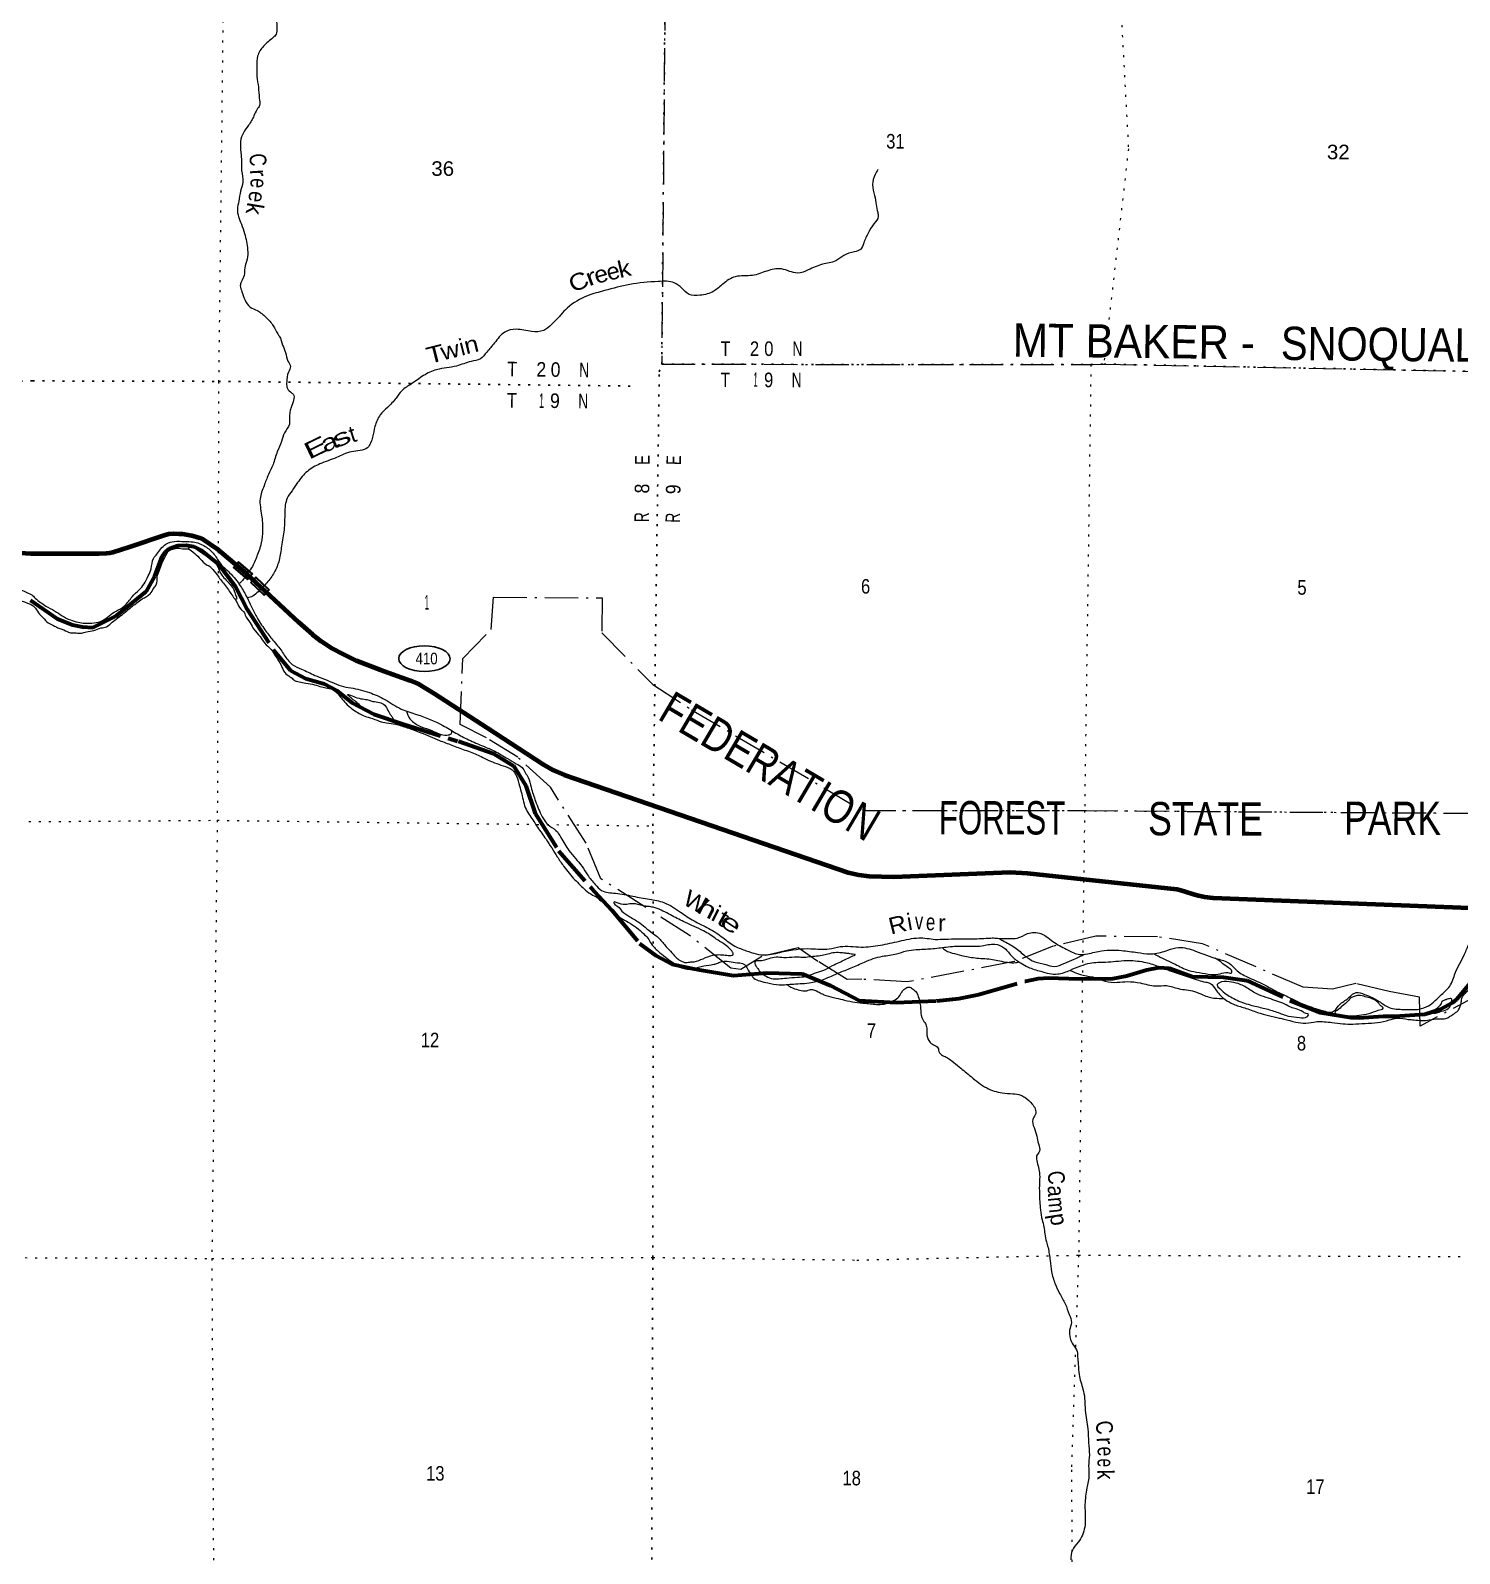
# Model space of a CAD drawing. Header units: feet. Extents: x -252966 to 4, y -183309 to 1368.
# Drawn here: x -187493 to -170322, y -134217 to -115917 of the extents above; entities that cross this region are included whole.
import ezdxf
from ezdxf.enums import TextEntityAlignment as Align

# ---------------------------------------------------------------- set-up
doc = ezdxf.new("R2010")
doc.units = ezdxf.units.FT
doc.header["$LTSCALE"] = 80
for name, pattern in [('DOT_DASHED', [7.7, 5, -1.2, 0.3, -1.2]), ('DOTTED', [1.5, 0.3, -1.2]), ('LONG_DASH_SHORT_DASH', [9.9, 6, -1.2, 1.5, -1.2])]:
    doc.linetypes.add(name, pattern=pattern)
for name, color, linetype, lineweight in [('11', 7, 'LONG_DASH_SHORT_DASH', 60), ('17', 7, 'Continuous', 25), ('23', 7, 'Continuous', 70), ('39', 7, 'Continuous', 13), ('41', 7, 'Continuous', 13), ('44', 7, 'DOT_DASHED', 13), ('59', 7, 'Continuous', 13), ('6', 7, 'DOTTED', 25), ('7', 7, 'DOTTED', 13)]:
    doc.layers.add(name, color=color, linetype=linetype, lineweight=lineweight)

msp = doc.modelspace()

# ---------------------------------------------------------------- linework, layer by layer
at = {"layer": '11'}
for points in [[(-187491.12, -122763.46), (-187166.45, -122984.83), (-186987.4, -123057.36), (-186866.77, -123084.18), (-186744.01, -123089.63), (-186462.48, -122950.75), (-186098.57, -122654.83), (-185998.09, -122473.63), (-185909.71, -122238.05), (-185869.01, -122183.21), (-185821.25, -122139.41), (-185722.99, -122107.11), (-185622.15, -122099.18), (-185528.31, -122116.24), (-185441.1, -122159.63), (-185233.84, -122328.81), (-185032.57, -122594.65), (-184889.63, -122872.56), (-184563.54, -123372.01), (-184368.33, -123605.63), (-184189.27, -123704.33), (-183961.95, -123768.82), (-183811.06, -123847.38), (-183625.94, -123994.41), (-183366.41, -124133.41), (-183024.42, -124248.26), (-182348.49, -124457.82), (-181930.06, -124604.9), (-181688.62, -124753.96), (-181541.67, -124993.61), (-181426.86, -125325.88), (-181149.07, -125772.97), (-180749.57, -126225.79), (-180716.39, -126260.35)], [(-180716.39, -126260.35), (-180507.1, -126485.92), (-180173.01, -126886.7), (-179980.51, -127031.25), (-179780.67, -127136.47), (-179539.28, -127186.87), (-179452.79, -127205.01)], [(-179452.79, -127205.01), (-179044.44, -127273.56), (-178646.21, -127239.41), (-178215.77, -127249.58), (-177879.8, -127390.6), (-177535.77, -127571.9), (-177089.23, -127596.16), (-176600.48, -127576.13), (-176336.66, -127549.59), (-176097.67, -127501.73), (-175538.33, -127338.64), (-175386.27, -127307.52), (-175261.85, -127300.6), (-174894.97, -127312.72), (-174486.66, -127308.78), (-174318.37, -127276.4), (-174080.42, -127204.16), (-173933.07, -127177.36), (-173804.87, -127184.08), (-173535.3, -127282.81), (-173157.15, -127292.96), (-172879.57, -127333.29), (-172362.53, -127571.01), (-171996.39, -127716.06), (-171624.25, -127776.55), (-171527.18, -127779), (-171238.08, -127758.51), (-171099.29, -127758.54), (-170737.26, -127734.46), (-170551.92, -127678.07), (-170403.44, -127597.61), (-170352.82, -127556.08), (-170069.74, -127217.11)]]:
    msp.add_lwpolyline(points, dxfattribs=at)
at = {"layer": '17'}
msp.add_ellipse((-182759.04, -123464.79), major_axis=(309.24, -1), ratio=0.500121, dxfattribs=at)
at = {"layer": '23'}
for points in [[(-187486.48, -122201.72), (-186666, -122201.65), (-186578.54, -122199.19), (-186537.48, -122193.1), (-186501.07, -122185.57), (-186301.98, -122121.18), (-185875.64, -121976.29), (-185829.47, -121965.58), (-185775.47, -121961.77), (-185710.06, -121963.29), (-185666.46, -121966.27), (-185551.88, -121984.6), (-185495.61, -121999.82), (-185459.87, -122011.24), (-185423.36, -122031.02), (-185256.06, -122141.54), (-184899.9, -122441.65), (-184272.06, -123027.74), (-184105.05, -123174.77), (-183998.2, -123254.64), (-183879.56, -123333.78), (-183724.42, -123415.96), (-183577.92, -123484.98), (-183288.22, -123599.82), (-182930.14, -123728.77), (-182827.04, -123772.09), (-182640.42, -123883.88), (-182004.63, -124296.81), (-181336.64, -124731.89), (-181210.23, -124805.47), (-181081.13, -124858.8), (-177667.26, -126033.47), (-177540.08, -126061.05), (-177415.82, -126077.83), (-177120.14, -126087.96), (-175719.46, -126029.09), (-175513.08, -126044.01), (-173718.84, -126235.69), (-173671.46, -126244.44), (-173618.98, -126261.95), (-173517.68, -126294.13), (-173457.76, -126310.65), (-173387.79, -126325.87), (-173282.33, -126336.46), (-170202.86, -126459.96)], [(-187884.22, -122178.04), (-187486.48, -122201.72)]]:
    msp.add_lwpolyline(points, dxfattribs=at)
at = {"layer": '39'}
for points in [[(-185954.54, -111801.62), (-185985.53, -111941.93), (-186016.12, -112062.11), (-186030.17, -112160.48), (-186023.92, -112249.21), (-186024.3, -112368.01), (-186032, -112450.41), (-186023.04, -112504.97), (-185981.82, -112654.84), (-185956.07, -112774.19), (-185921.96, -112877.6), (-185899.78, -112974.72), (-185893.45, -113059.43), (-185904.13, -113190.09), (-185927.28, -113340.63), (-185946.49, -113495.28), (-185959.19, -113625.9), (-185959.82, -113756.78), (-185946.17, -113877.88), (-185925.52, -113950.81), (-185897.52, -114058.12), (-185841.37, -114166.02), (-185820.47, -114226.87), (-185786.86, -114255.76), (-185721.13, -114287.35), (-185621.01, -114309.58), (-185572.72, -114308.58), (-185530.13, -114291.35), (-185483.81, -114288.3), (-185443.93, -114305.24), (-185425.08, -114368.06), (-185406.32, -114434.91), (-185399.78, -114509.55), (-185358.86, -114574.84), (-185242.32, -114679.98), (-185160.7, -114721.97), (-185022.41, -114845.69), (-184933.48, -114924.07), (-184864.62, -115000.02), (-184849.33, -115139.29), (-184784.9, -115235.28), (-184730.55, -115333.08), (-184667.17, -115481.4), (-184631.54, -115609.01), (-184584.99, -115694.56), (-184540.7, -115792.14), (-184530.55, -115887), (-184542.1, -115961.26), (-184579.19, -116004.79), (-184693.88, -116107.09), (-184762.63, -116224.45), (-184773.15, -116347.07), (-184771.56, -116467.92), (-184754.06, -116597.16), (-184742.67, -116730.3), (-184740.39, -116816.94), (-184771.61, -116868.64), (-184807.29, -116942.39), (-184871.93, -117055.82), (-184934.07, -117145.13), (-184968.35, -117249.12), (-184965, -117382.09), (-184957.14, -117490.99), (-184955.27, -117597.76), (-184942.08, -117741), (-184968.35, -117847.17), (-184988.93, -117969.58), (-185006.92, -118063.84), (-184958.26, -118244.08), (-184920.33, -118357.64), (-184896.11, -118452.79), (-184884.02, -118551.71), (-184888.35, -118666.4), (-184916.6, -118770.52), (-184926.47, -118860.92), (-184958.13, -118934.76), (-184971.25, -118986.84), (-184952.44, -119051.68), (-184918.25, -119151.06), (-184851.68, -119241.06), (-184768.05, -119283.09), (-184665.05, -119361.77), (-184574.64, -119466.36), (-184522.27, -119562.1), (-184502.74, -119590.7), (-184462.63, -119696.25), (-184428.27, -119787.59), (-184398.18, -119890.92), (-184369.28, -119953.94), (-184392.82, -120023.93), (-184413.23, -120138.28)], [(-177310.16, -117588.96), (-177343.51, -117646.66), (-177374.13, -117768.85), (-177350.64, -117900.23), (-177330.71, -118009.38), (-177312.52, -118104.41), (-177305.45, -118152.88), (-177357.46, -118238.38), (-177423.99, -118345.72), (-177480.79, -118469.38), (-177520.57, -118547.08), (-177591.55, -118575.79), (-177719.14, -118619.43), (-177817.02, -118685.84), (-177976.74, -118726.79), (-178147.04, -118793.7), (-178274.51, -118831.3), (-178470.64, -118782.88), (-178644.11, -118807.44), (-178818.15, -118860.17), (-179023.62, -118876), (-179172.21, -118963.49), (-179282.56, -119049.78), (-179448.47, -119098.66), (-179578.99, -119087.86), (-179665.99, -119013.55), (-179757.21, -118949.21), (-179951.98, -118933.04), (-180292.6, -118968.19), (-180593.78, -119042.41), (-180798.17, -119104.58), (-181042.51, -119252.49), (-181120.58, -119333.41), (-181137.07, -119353.2), (-181231.54, -119449.89), (-181325.48, -119520.41), (-181470.56, -119533.48), (-181657.08, -119507.42), (-181792.51, -119540.82), (-181915.82, -119671.14), (-182010.58, -119781.92), (-182086.59, -119860.87), (-182197.86, -119892.77), (-182373.98, -119949.48), (-182612.19, -119992.81), (-182770.51, -120064), (-182915.32, -120163.66), (-183031.62, -120245.79), (-183097.75, -120333.01), (-183204.65, -120447.56), (-183288.9, -120536.4), (-183354.03, -120673.98), (-183382.81, -120804.26), (-183443.67, -120929.85), (-183635.72, -120978.17), (-183816.15, -121048.89), (-184016.81, -121125.23), (-184165.44, -121214.74), (-184282.8, -121349.21), (-184349.13, -121446.49), (-184407.25, -121535.88), (-184436.96, -121712.46), (-184445.08, -121915.67), (-184475.2, -122112.38), (-184504.75, -122280.91), (-184564.09, -122430.69), (-184653.06, -122553.67), (-184757.78, -122660.21), (-184821.2, -122713.25), (-184887.98, -122733.99)], [(-206806.8, -126650.68), (-206466.21, -126528.04), (-206237.41, -126283.84), (-206081.5, -126115.7), (-205825.53, -126020.7), (-205612.93, -125792.51), (-205482.78, -125567.81), (-205431.52, -125415.09), (-205265.41, -125224.86), (-205026.31, -124942.47), (-204847.49, -124653.64), (-204704.67, -124336.39), (-204548.91, -124192.41), (-204228.61, -124097.83), (-203917.21, -124134.08), (-203579.98, -124216.82), (-203286.06, -124158.32), (-203096.29, -124040.74), (-202985.08, -123944.8), (-202819.58, -123847.19), (-202752.18, -123686.53), (-202645.88, -123419.38), (-202547.69, -123162.26), (-202445.47, -122905.16), (-202422.05, -122705.94), (-202328.24, -122503.16), (-202068.59, -122152.43), (-201791.7, -121932.71), (-201481.63, -121864.24), (-201179.62, -121799.75), (-200935.45, -121664.4), (-200799.72, -121508.2), (-200869.23, -121376.85), (-200893.97, -121163.23), (-200769.35, -120861.97), (-200629.33, -120663.52), (-200451.24, -120487.46), (-200001.98, -120349.41), (-199719.83, -120246.52), (-199374.8, -120059.47), (-199028.93, -119745.55), (-198906.85, -119524.82), (-198889.19, -119283.28), (-198807.17, -119040.15), (-198615.54, -118944.73), (-198412.71, -118980.28), (-198194.46, -119118.64), (-197786.76, -119185.72), (-197388.46, -119154.07), (-196985.93, -119090.23), (-196829.19, -119103.33), (-196735.17, -119176.44), (-196786.27, -119302.97), (-196825.28, -119427.58), (-196751.63, -119540.83), (-196494.87, -119631.1), (-196006.29, -119628.23), (-195661.97, -119549.91), (-195226.38, -119351.36), (-194911.59, -119176.19), (-194539.06, -119087.99), (-194206.46, -118957.24), (-193983.08, -118926.47), (-193876.8, -118969.45), (-193962.39, -119144.09), (-194166.66, -119328.03), (-194286.9, -119574.95), (-194256.7, -119875.2), (-194060.16, -120257.08), (-193731.73, -120762.66), (-193462.86, -121153.06), (-193074.55, -121419.39), (-192587.72, -121684.34), (-192070.25, -121877), (-191872.79, -121811.82), (-191597.38, -121509.53), (-191455.8, -121381.57), (-191125.37, -121274.97), (-190853.29, -121176.04), (-190587.42, -121103.26), (-190149.7, -121192.69), (-189773.09, -121402.56), (-189457.48, -121716.74), (-189185.37, -121919.89), (-188676.62, -122215.19), (-188235.88, -122455.68), (-187785.05, -122692.2), (-187491.43, -122811.68)], [(-202851.73, -123230.77), (-203011.67, -123398.89), (-203255.66, -123508.06), (-203434.54, -123498.84), (-203643.56, -123487.42), (-203817.31, -123615.17), (-203948.41, -123678.76), (-204107.71, -123750.23), (-204287.52, -123881.97), (-204428.98, -123991.81), (-204421.08, -124014.01), (-204249.93, -123974.85), (-203998.48, -123956.34), (-203695.38, -124030.81), (-203367.73, -124043), (-203099.55, -123923.91), (-202860.44, -123639.51), (-202750.15, -123376.42), (-202745.37, -123261.66), (-202677.44, -123020.45), (-202596.79, -122678.63), (-202515.05, -122477.78), (-202281.83, -122171.19), (-201950.07, -121861.2), (-201607.59, -121756.69), (-201400.4, -121741.93), (-201132.34, -121640.97), (-201018.96, -121520.87), (-201003.72, -121343.76), (-201014.38, -121128.22), (-200958.88, -120943.31), (-200818.8, -120736.8), (-200666.57, -120518.28), (-200514.23, -120281.64), (-200265.91, -120126.18), (-200050.37, -120063.14), (-199726.74, -120073.29), (-199432.31, -119938.27), (-199136.96, -119662.28), (-199000, -119318.81), (-198895.58, -119031.52), (-198713.73, -118893.75), (-198452.25, -118877.32), (-198107.2, -118994.35), (-197804.06, -119064.78), (-197427.8, -119020.91), (-197301.21, -119031.8), (-197264.88, -119011.9), (-197023.24, -118955.07), (-196766.06, -118980.9), (-196615.22, -118973.82), (-196371.78, -118949.22), (-196023.63, -118899.13), (-195728.76, -119003.74), (-195252.62, -119059.19), (-195075.42, -119018.05), (-194918.07, -118938.52), (-194491.22, -118844.63), (-194207.61, -118826.33), (-193889.89, -118818.33), (-193762.29, -118982.27), (-193769.29, -119131.25), (-193926.98, -119263.13), (-194084.79, -119413.14), (-194152.11, -119561.73), (-194151.89, -119835.6), (-194048.84, -120063.83), (-193750.12, -120500.75), (-193533.48, -120884.77), (-193445.39, -120941.73), (-193339.92, -121007.58), (-193151.39, -121179.25), (-192788.97, -121407.15), (-192428.44, -121616.91), (-192271.78, -121642.09), (-192037.07, -121722.15), (-191895.76, -121634.46), (-191679.17, -121412.34), (-191434.56, -121208.52), (-191279.2, -121124.95), (-191067.99, -121110.21), (-190797.89, -121005.23), (-190646.32, -120887.4), (-190477.67, -120922.73), (-190006.38, -121105.02), (-189643.97, -121334.93), (-189316.35, -121657.25), (-189028.25, -121874.59), (-188605.7, -122131.07), (-188207.04, -122351.15), (-187800.18, -122547.11), (-187490.56, -122689.89)], [(-184413.23, -120138.28), (-184410.51, -120202.77), (-184369.42, -120260.02), (-184337.78, -120286.86), (-184361.1, -120445.45), (-184379.86, -120577.96), (-184381.29, -120648.41), (-184441.7, -120751.85), (-184475.98, -120855.84), (-184526.71, -120977.61), (-184578.13, -121133.6), (-184632.84, -121253.27), (-184685.82, -121387.07), (-184733.22, -121543.14), (-184715.09, -121740.86), (-184704.67, -121922.31), (-184719.82, -122075.03), (-184771.24, -122231.02), (-184836.45, -122372.62), (-184906.72, -122465.79), (-184946.18, -122527.38), (-184989.8, -122564.25)], [(-187491.48, -122689.47), (-187477.49, -122697), (-187436.37, -122736.93), (-187373.05, -122788.6), (-187309.57, -122832.22), (-187202.14, -122890.85), (-187112.81, -122949.11), (-187013.26, -122999.52), (-186919.3, -123027.67), (-186837.07, -123039.46), (-186728.35, -123033.69), (-186627.26, -123007.62), (-186547.63, -122948.88), (-186464.06, -122894.25), (-186362.2, -122829.94), (-186269.5, -122721.13), (-186187.37, -122638.28), (-186127.61, -122567.04), (-186077.41, -122471.44), (-186043.49, -122385.56), (-186012.79, -122259.34), (-185973.53, -122207.81), (-185928.04, -122146.34), (-185864.54, -122089.28), (-185763.29, -122055.16), (-185642.66, -122057.69), (-185538.16, -122061.89), (-185394.42, -122115.25), (-185285.76, -122212.17), (-185203.67, -122330.68), (-185099.11, -122431.55), (-184969.63, -122593.34), (-184889.93, -122729.93), (-184839.77, -122835.69), (-184777.91, -122959.82), (-184674.53, -123119.05), (-184592.24, -123227.5), (-184484.31, -123360.66), (-184443.35, -123423.94), (-184400.21, -123479.21), (-184347.03, -123534.7), (-184235.5, -123589.39), (-184074.12, -123665.27), (-183870.64, -123748.07), (-183760.92, -123792.66), (-183644.72, -123815.23), (-183420.6, -123872.29), (-183235.22, -123954.71), (-183038.42, -124069.59), (-182852.71, -124135.9), (-182537.57, -124267.36), (-182380.54, -124359.26), (-182229.29, -124438.95), (-182049.85, -124517.22), (-181914.28, -124576.44), (-181759.21, -124666.28), (-181655.85, -124726.85), (-181586.37, -124772.6), (-181549.35, -124831.78), (-181512.37, -124892.96), (-181476.53, -125010.51), (-181423.57, -125176.74), (-181344.88, -125363.64), (-181274.37, -125457.75), (-181179.25, -125528.21), (-181118.64, -125614.06), (-181023.21, -125769.09), (-180864.19, -125961.71), (-180799.87, -126063.75), (-180705.61, -126176.47), (-180630.67, -126250.54), (-180464.37, -126282.22), (-180253.93, -126318.85), (-180053.53, -126355.27), (-179883.38, -126395.09), (-179680.55, -126510.09), (-179519.77, -126616.16), (-179342.59, -126706.46), (-179171.84, -126816.77), (-179029.08, -126918.43), (-178891.42, -126973.68), (-178771.52, -127012.44), (-178663.16, -127024.78), (-178463.32, -126988.7), (-178116.59, -126949.65), (-177897.41, -126952.24), (-177764.11, -126924.83), (-177512.8, -126930.1), (-177281.03, -126906.77), (-177052.8, -126859.2), (-176818.69, -126819.81), (-176621.99, -126840.05)], [(-187491.43, -122811.68), (-187471.78, -122823.35), (-187446.52, -122841.42), (-187395.71, -122914.98), (-187344.54, -122970.42), (-187279.45, -123034.21), (-187215.73, -123065.75), (-187163.99, -123093.02), (-187070.19, -123129.22), (-187034.36, -123148.09), (-186944.01, -123156.03), (-186879.68, -123157.38), (-186821.05, -123142.5), (-186730.22, -123126.28), (-186645.13, -123095.85), (-186580.47, -123081.09), (-186525.37, -123041.97), (-186461.95, -122988.94), (-186388.44, -122934.1), (-186316.81, -122873.17), (-186214.67, -122794.77), (-186151.37, -122747.77), (-186096.44, -122716.7), (-186055.62, -122687.36), (-186009.97, -122617.83), (-185980.97, -122576.16), (-185969, -122481.76), (-185943.21, -122399.75), (-185909.3, -122313.87), (-185861.07, -122216.21), (-185831.99, -122170.51), (-185783.29, -122149.38), (-185718.67, -122136.64), (-185650.48, -122146.12), (-185606.25, -122147.05), (-185518.84, -122201.24), (-185447.81, -122269.18), (-185380.71, -122333.01), (-185331.02, -122362.24), (-185321.17, -122372.52), (-185248.49, -122458.62), (-185209.38, -122513.81), (-185160.3, -122573.23), (-185113.35, -122638.65), (-185074.32, -122697.87), (-185029.3, -122759.22), (-185002.12, -122808.12), (-184949.39, -122885.75), (-184937.49, -122894.05), (-184912.29, -122940.89), (-184851.83, -123034.79), (-184807.13, -123112.25), (-184734.45, -123198.34), (-184679.71, -123276.01), (-184600.87, -123356.2), (-184546.21, -123437.89), (-184481.93, -123541.94), (-184437.48, -123631.47), (-184370.18, -123685.24), (-184328.61, -123718.33), (-184324.67, -123722.44), (-184294.8, -123737.16), (-184262.71, -123741.86), (-184182.62, -123759.65), (-184078.4, -123777.94), (-183994.45, -123803.87), (-183924.33, -123817.42), (-183844.48, -123847.29), (-183804.92, -123880.33), (-183759.78, -123935.65), (-183702.78, -124001.28), (-183629.69, -124067.25), (-183558.21, -124113.05), (-183494.57, -124148.62), (-183412.62, -124174.5), (-183300.81, -124215.11), (-183212.76, -124237.09), (-183108.46, -124251.36), (-183032.47, -124273.09), (-182966.53, -124294.61), (-182800.8, -124354.47), (-182579.43, -124447.71), (-182429.7, -124503.21), (-182274.03, -124562.86), (-182188.1, -124590.84), (-182040.67, -124660.38), (-181839.2, -124743.14), (-181729.44, -124785.71), (-181685.86, -124818.84), (-181652.86, -124877.93), (-181616.94, -124991.45), (-181588.73, -125088.7)], [(-185592.25, -122151.37), (-185592.01, -122139.3), (-185569.53, -122121.64), (-185479.83, -122161.79), (-185398.46, -122215.85), (-185338.92, -122255.36), (-185275.64, -122309.04), (-185244.45, -122358.02), (-185221.38, -122410.86), (-185194.25, -122461.77), (-185139.14, -122521.32), (-185093.95, -122574.62), (-185048.93, -122635.98), (-185028.12, -122700.85), (-185014.9, -122743.42), (-185019.16, -122755.41), (-185029.08, -122759.51)], [(-183380.5, -123977.84), (-183236.6, -124023.14), (-183197.65, -124086.38), (-183158.7, -124149.62), (-183139.16, -124178.22), (-183133.46, -124194.45), (-183231.68, -124178.3), (-183335.5, -124139.87), (-183421.58, -124119.95), (-183498.89, -124063.95), (-183557.98, -124002.31), (-183613.42, -123958.86), (-183651.01, -123927.86), (-183678.63, -123901.11), (-183570.68, -123933.58), (-183482.54, -123951.53), (-183422.47, -123964.87), (-183380.17, -123977.94)], [(-171724.78, -127850.92), (-171604.19, -127855.47), (-171457.19, -127846.47), (-171306.16, -127837.55), (-171166.75, -127806.25), (-171069.76, -127784.12), (-170939.32, -127798.93), (-170871.05, -127804.39), (-170776.68, -127812.41), (-170686.05, -127806.26), (-170575.15, -127792.48), (-170486.57, -127788.29), (-170397.01, -127735.8), (-170343.93, -127696.64), (-170318.87, -127650.85), (-170303.94, -127608.88), (-170294.68, -127548.67), (-170232.66, -127465.39), (-170125.84, -127354.87), (-170013.84, -127286.74), (-169934.22, -127228), (-169793.99, -127156.44), (-169665.83, -127084.62), (-169496.81, -126981.44), (-169332.71, -126922.46), (-169078.03, -126760.67), (-169008.05, -126681.59), (-168920.68, -126538.44), (-168858.76, -126360.52), (-168843.76, -126314.52), (-168840.2, -126238.08), (-168812.44, -126158.11), (-168764.25, -126062.47), (-168681.72, -125959.49), (-168585.81, -125891.02), (-168468.15, -125841.13), (-168391.22, -125816.57), (-168272.93, -125835.16), (-168126.98, -125878.5), (-167980.42, -125891.64), (-167821.11, -125870.81), (-167629.42, -125840.6), (-167455.31, -125783.85), (-167335.84, -125744.06), (-167101.2, -125678.51), (-166947.39, -125631.39), (-166795.35, -125572.16), (-166659.64, -125524.66), (-166535.49, -125452.76), (-166417.93, -125308.23), (-166351.91, -125126.37), (-166311.17, -124901.7), (-166239.53, -124740.09), (-166233.01, -124716.07), (-166181, -124630.57), (-166120.62, -124529.14), (-166056.64, -124447.92), (-166017.34, -124394.38), (-165943.34, -124315.38), (-165819.2, -124243.48), (-165717.42, -124183.19), (-165605.54, -124121.1), (-165562.92, -124101.86), (-165403.36, -124068.96), (-165234.52, -124074.52), (-165148.64, -124104.51), (-165050.9, -124144.82), (-164935.52, -124207.65), (-164860.74, -124289.76), (-164782.6, -124404.17), (-164732.24, -124499.86), (-164667.85, -124597.87), (-164605.42, -124693.82), (-164539.46, -124814.01), (-164514.99, -124897.08), (-164463.72, -125047.17), (-164402.59, -125207.53), (-164332.86, -125339.88), (-164260.18, -125425.98), (-164197.18, -125493.75), (-164090.21, -125574.53), (-164019.05, -125636.43), (-163918.47, -125735.2), (-163890.14, -125826.4), (-163877.28, -125887.08), (-163846.58, -125960.22), (-163754.69, -126091.02), (-163666.86, -126223.75), (-163585.22, -126364.41), (-163491.57, -126507.33), (-163385.03, -126610.24)], [(-182969.31, -124095.43), (-182967.06, -124121.42), (-182914.48, -124207.1), (-182799.34, -124282.01), (-182671.56, -124328.99), (-182579.86, -124369.17), (-182489.63, -124383.15), (-182439, -124366.08), (-182425.86, -124332.83)], [(-181588.73, -125088.7), (-181568.57, -125185.78), (-181538.19, -125275.02), (-181491.44, -125350.5), (-181399.71, -125489.35), (-181298.05, -125634.46), (-181229.76, -125738.59), (-181163.52, -125844.68), (-181083.41, -125961.14), (-180953.85, -126118.91), (-180886.79, -126184.76), (-180823.68, -126246.49), (-180738.36, -126304.66), (-180670.78, -126344.34), (-180655.02, -126360.78), (-180587.48, -126402.47), (-180546.4, -126459.71), (-180471.42, -126531.76), (-180396, -126581.67), (-180310.53, -126631.79), (-180209.25, -126696.34), (-180128.25, -126768.52), (-180075.02, -126821.99), (-180036.07, -126885.23), (-179949.48, -126979.67), (-179864.41, -127049.92), (-179791.08, -127103.82), (-179741.47, -127137.08), (-179685.87, -127172.47), (-179623.91, -127191.9), (-179533.32, -127187.76), (-179401.95, -127156.28), (-179282.89, -127136.63), (-179232.3, -127121.58), (-179183.65, -127102.46), (-179099.21, -127104.23), (-178998.93, -127118.42), (-178938.78, -127127.73), (-178906.98, -127146.52), (-178881.61, -127185.32), (-178829, -127268.98), (-178799.53, -127303.83), (-178727.8, -127337.55), (-178633.76, -127361.67), (-178495.41, -127382.7), (-178326.28, -127374.17), (-178110.72, -127356.54), (-177957.03, -127315.46), (-177778.49, -127238.66), (-177632.52, -127181.31), (-177472.19, -127110.17), (-177255.57, -127040.21), (-177086.04, -127011.54), (-176968.66, -126975.75), (-176851.69, -126960.08), (-176670.47, -126949.78), (-176489.04, -126929.42), (-176289.68, -126917.49), (-176062.34, -126914.21), (-175907.09, -126895.31), (-175787.39, -126944.14), (-175698.87, -127042.65), (-175589.88, -127123.47), (-175506.34, -127169.52), (-175354.52, -127221.04), (-175150.02, -127253.52), (-174998.22, -127206.36), (-174872.52, -127156.64), (-174761.21, -127122.73), (-174573.92, -127110.55), (-174326.15, -127091.58), (-174113.32, -127110.14), (-173949.36, -127157.88), (-173751.75, -127232.5), (-173559.96, -127296.93), (-173460.05, -127329.24), (-173372, -127351.22), (-173321.98, -127364.35), (-173241.38, -127456.65), (-173140.84, -127557.43), (-173039.44, -127615.94), (-172903.59, -127661.08), (-172749.8, -127714.65), (-172615.83, -127753.7), (-172485.68, -127782.61), (-172431.64, -127795.82), (-172289.55, -127831.02), (-172169.13, -127843.62), (-172038.04, -127826.23), (-171855.21, -127836.11), (-171724.78, -127850.92)], [(-176621.99, -126840.05), (-176501.2, -126834.53), (-176199.43, -126830.79), (-175984.07, -126823.22), (-175921.67, -126820.5), (-175855.4, -126825.92), (-175732.77, -126828.49), (-175636.1, -126822.47), (-175512.33, -126768.68), (-175351.41, -126768.03), (-175188.67, -126876.15), (-175025.56, -126966.16), (-174887.85, -127019.39), (-174837.55, -127018.43), (-174659.82, -126981.89), (-174382.05, -126971.6), (-174191.47, -126995.74), (-174042.94, -127010.93), (-174002.69, -127009.76), (-173826.84, -126967.14), (-173699.49, -126935.58), (-173495.2, -126978.12), (-173229.6, -127072.29), (-173089.84, -127123.55), (-173010.93, -127199.71), (-172871.95, -127289.22), (-172680.61, -127375.79), (-172555.29, -127444.87), (-172383.98, -127526.99), (-172184.76, -127621.79), (-171972.95, -127690.67), (-171896.92, -127710.38), (-171848.63, -127709.38), (-171774.71, -127634.41), (-171672.52, -127554), (-171564.39, -127477.73), (-171462.22, -127498), (-171286.97, -127584.24), (-171167.72, -127655.2), (-170991.21, -127679.04), (-170806.08, -127674.87), (-170696.71, -127636.89), (-170537.05, -127499.28), (-170440.53, -127400.62), (-170372.98, -127242.96), (-170261.8, -127015.74), (-170206.92, -126888.01), (-170146.59, -126788.6), (-170070.7, -126715.68), (-169885.6, -126612.84), (-169769.42, -126536.74), (-169657.66, -126480.69), (-169568.31, -126438.27), (-169497.17, -126401.5), (-169462.51, -126378.06), (-169442.57, -126386.53), (-169483.47, -126419.91), (-169538.64, -126463.05), (-169569.16, -126480.53), (-169595.71, -126500.11), (-169598.16, -126522.21), (-169562.06, -126527), (-169464.99, -126500.84), (-169424.33, -126479.55), (-169318.32, -126409.28), (-169255.35, -126378.38), (-169192.25, -126341.44), (-169148.49, -126265.84), (-169106.62, -126184.16), (-169055.18, -126126.84), (-168951.75, -126084.71), (-168898.83, -126053.6), (-168847.55, -126004.34), (-168757.06, -125905.55), (-168661.31, -125845.14), (-168543.57, -125791.22), (-168433.78, -125733.12), (-168344.8, -125708.81), (-168246.57, -125724.96), (-168186.3, -125728.24), (-168073.22, -125706.45), (-167972.46, -125696.48), (-167807.76, -125707.99), (-167656.45, -125684.98), (-167448.48, -125645.05), (-167333.2, -125613.23), (-167143.48, -125580.97), (-167062.58, -125558.5), (-167001.57, -125525.55), (-166972.37, -125473.8), (-166895.67, -125360.63)], [(-180011.21, -126450.8), (-179961.64, -126467.42), (-179782, -126554.28), (-179620.74, -126636.19), (-179519.1, -126682.63), (-179405.52, -126735.35), (-179326, -126781.32), (-179252.63, -126833.2), (-179163.3, -126891.45), (-179099.9, -126939.1), (-179056.68, -126990.35), (-179050.89, -127002.55), (-179051.26, -127020.66), (-179073.58, -127030.26), (-179143.9, -127026.78), (-179220.22, -127021.15), (-179292.76, -127027.68), (-179410.26, -127069.52), (-179517.58, -127105.53), (-179569.98, -127110.47), (-179632.42, -127115.2), (-179670.3, -127098.3), (-179727.91, -127062.85), (-179784.95, -126999.23), (-179855.86, -126925.26), (-179938.35, -126826.87), (-179989.77, -126783.5), (-180084.81, -126709.02), (-180167.95, -126642.84), (-180289.12, -126567.81), (-180386.25, -126497.3), (-180433.45, -126443.96), (-180480.97, -126406.72), (-180484.7, -126392.54), (-180420.61, -126405.97), (-180253.75, -126409.47), (-180129.54, -126434.22), (-180069.93, -126442.64), (-180011.21, -126450.8)], [(-178156.82, -127049.49), (-177981.46, -127031.02), (-177910.73, -127014.38), (-177829.95, -126997.95), (-177747.52, -126999.68), (-177695.33, -127004.8), (-177647.16, -127009.84), (-177617.12, -127016.51), (-177582.99, -127019.24), (-177625.73, -127044.52), (-177702.9, -127081.16), (-177855.19, -127152.48), (-177971.04, -127212.47), (-178072.26, -127244.58), (-178175.56, -127280.67), (-178278.38, -127292.61), (-178409.3, -127301.95), (-178501.98, -127310.07), (-178592.41, -127306.16), (-178670.13, -127270.3), (-178715.76, -127239.14), (-178754.91, -127185.96), (-178776.46, -127157.32), (-178787.95, -127128.88), (-178785.46, -127104.77), (-178734.99, -127095.76), (-178621.88, -127071.96), (-178532.97, -127051.67), (-178440.57, -127057.64), (-178313.75, -127052.24), (-178235.34, -127053.89), (-178193.17, -127056.79), (-178156.82, -127049.49)], [(-176535.69, -126934.15), (-176521.65, -126950.89), (-176418.08, -127001.39), (-176304.02, -127029.96), (-176143.71, -127059.5), (-175954.97, -127075.54), (-175780.67, -127109.4), (-175676.25, -127117.63), (-175639.98, -127114.36), (-175613.56, -127107.66)], [(-175856, -126825.87), (-175809.69, -126853.06), (-175666.52, -126934.59), (-175539.89, -127037.93), (-175424.62, -127106.8), (-175292.54, -127139.78), (-175194.44, -127161.97), (-175062.9, -127122.44), (-174951.31, -127074.44), (-174882.31, -127043.67), (-174829.34, -127017.07)], [(-173996.58, -127008.34), (-173942.9, -127037.2), (-173739.75, -127136.1), (-173574.3, -127210.05), (-173452.15, -127236.77), (-173303.74, -127258.01), (-173199.04, -127252.15), (-173104.18, -127236.02), (-173059.99, -127238.96), (-173057.62, -127220.88), (-173097.01, -127179.78), (-173164.39, -127130.04), (-173259.64, -127061.54)], [(-175000.41, -127207.24), (-174974.38, -127220.95), (-174844.6, -127267.98), (-174690.36, -127299.4), (-174578.55, -127340.01), (-174434, -127353.11), (-174313.17, -127345.57), (-174158.61, -127360.9), (-173974.3, -127396.98), (-173843.5, -127393.68), (-173697.39, -127428.97), (-173507, -127463.17), (-173405.24, -127503.56), (-173255.23, -127544.97), (-173166.77, -127546.82), (-173151.2, -127548.01)], [(-172204.6, -127707.96), (-172164.8, -127728.93), (-172136.86, -127739.58), (-172149.41, -127763.48), (-172246.19, -127775.55), (-172376.59, -127758.72), (-172518.44, -127711.44), (-172660.36, -127668.19), (-172816.49, -127630.69), (-172994.24, -127568.56), (-173141.35, -127482.92), (-173224.28, -127406.67), (-173235.98, -127388.3), (-173213.34, -127362.6), (-173090.33, -127347.06), (-172980.17, -127369.51), (-172856.74, -127432.5), (-172735.48, -127503.51), (-172615.63, -127544.29), (-172515.79, -127580.61), (-172421.95, -127614.8), (-172348.3, -127652.59), (-172284.33, -127672.05), (-172204.6, -127707.96)], [(-178398.76, -127379.02), (-178379.04, -127397.22), (-178287.34, -127437.41), (-178213.27, -127455.07), (-178179.14, -127457.8), (-178118.46, -127440.95), (-178026.46, -127467.04), (-177980.71, -127492.16), (-177934.84, -127511.25), (-177812.77, -127542), (-177710.72, -127568.31), (-177460.07, -127605.78), (-177385.8, -127613.38), (-177309.49, -127619.01), (-177210.73, -127609), (-177121.5, -127572.61), (-177058.24, -127527.62), (-177020.8, -127465.98), (-176987.9, -127430.43), (-176939.24, -127411.31), (-176895.38, -127430.36), (-176849.99, -127473.59), (-176819.2, -127542.7), (-176797.6, -127668), (-176783.67, -127775.02), (-176746.73, -127838.22), (-176725.59, -127886.99), (-176723.03, -127959.54), (-176690.97, -128064.92), (-176641.48, -128104.22), (-176589.9, -128139.53), (-176571.01, -128200.34), (-176533.42, -128231.33), (-176475.69, -128260.73), (-176422.14, -128298.1), (-176333.09, -128370.45), (-176190.61, -128486.2), (-176002.3, -128623.05), (-175816.43, -128681.32), (-175689.93, -128692.03), (-175593.71, -128708.14), (-175543.98, -128735.36), (-175455.1, -128815.76), (-175420.09, -128874.89), (-175419.54, -128947.39), (-175450.83, -129003.12), (-175434.61, -129096.08), (-175402.54, -129201.47), (-175382.3, -129294.52), (-175368, -129383.42), (-175403.32, -129439.06), (-175400.39, -129493.49), (-175381.99, -129578.45), (-175367.66, -129665.34), (-175369.77, -129770.01), (-175370.12, -129886.79), (-175356.09, -130088.45), (-175336.37, -130207.67), (-175315.92, -130290.66), (-175305.6, -130377.46), (-175285.36, -130470.52), (-175266.64, -130539.37), (-175241.66, -130696.96), (-175224.24, -130830.23), (-175180.92, -130976.12), (-175126.94, -131092.03), (-175059.1, -131218.3), (-175011.36, -131344.15), (-174985.16, -131441.36), (-175007.13, -131533.52), (-175001, -131628.29), (-174978.05, -131687.17), (-174923.39, -131768.86), (-174911.02, -131853.7), (-174902.72, -131940.46), (-174893.21, -132067.52), (-174846.45, -132241.67), (-174826.48, -132348.82), (-174819.48, -132499.99), (-174787.68, -132718.13), (-174778.95, -132883.43), (-174769.89, -133032.63), (-174778.61, -133165.35), (-174774.77, -133274.17), (-174800.01, -133428.69), (-174822.13, -133627.58), (-174819.31, -133786.72), (-174825.6, -133899.35), (-174903.69, -134080.96), (-174974.03, -134178.15), (-174992.43, -134292.54)], [(-171555.84, -127751.77), (-171700.71, -127754.77), (-171774.86, -127741.14), (-171802.84, -127732.49), (-171818.68, -127720.08), (-171791.93, -127690.44), (-171728.51, -127637.4), (-171660.91, -127576.39), (-171627.97, -127538.82), (-171589.45, -127523.52), (-171565.12, -127513.96), (-171530.86, -127510.66), (-171454.75, -127526.35), (-171387.91, -127543.82), (-171353.66, -127558.85), (-171314.6, -127584.08), (-171289.55, -127612.37), (-171261.93, -127639.13), (-171242.15, -127655.65), (-171240.34, -127665.76), (-171264.75, -127679.34), (-171382.21, -127719.17), (-171442.89, -127736.02), (-171555.84, -127751.77)], [(-170415.71, -127566.26), (-170433.26, -127638.39), (-170457.99, -127668.07), (-170537.09, -127700.65), (-170595.84, -127721.56), (-170626.08, -127724.96), (-170640.03, -127718.62), (-170598.85, -127671.16), (-170568.04, -127639.59), (-170549.58, -127621.85), (-170536.95, -127593.93), (-170518.49, -127576.19), (-170484.03, -127562.82), (-170455.68, -127553.34), (-170433.48, -127549.78), (-170419.41, -127550.08), (-170415.71, -127566.26)]]:
    msp.add_spline(points, degree=3, dxfattribs=at)
at = {"layer": '44'}
for points in [[(-187382.42, -109594.09), (-184994.79, -109691.3), (-184959.29, -107036.03), (-179658.26, -107072.71), (-179710.14, -109443.72), (-179736.97, -109676.74), (-179853.7, -114662.12), (-179862.51, -114899.55), (-179907.67, -119926.71), (-174750.82, -119932.17), (-174595.81, -119925.35), (-169481.12, -120026.59), (-169341.95, -120007.36), (-164061.34, -120059.72), (-158667.75, -120094.32), (-158871.07, -125383.96), (-156259.72, -125412.44)], [(-170804.17, -127531.84), (-171167.19, -127463.38), (-171566.16, -127368.73), (-171849.91, -127437.26), (-172201.22, -127413.12), (-173412.31, -126889.44), (-173951.98, -126806.9), (-174691.07, -126798.92), (-175206.22, -126919.86), (-175671.65, -127105.26), (-176959.06, -127349.17), (-177503.13, -127317), (-177679.9, -127319.03), (-178031.71, -127101.48), (-178267.45, -126938.32), (-178706.15, -127045.15), (-178956.42, -127198.29), (-179077.99, -127183.17), (-179579.86, -126785.35), (-180639.13, -126110.55), (-180814.53, -125681.45), (-181245.15, -125010.61), (-181638.47, -124648.54), (-182012.51, -124417.36), (-182331.54, -124257.74), (-182297.57, -123461.45), (-181957.5, -123112.89), (-181928.26, -122726.06)], [(-181928.26, -122726.06), (-180622.74, -122733.97), (-180626.02, -123153.02), (-180016.27, -123775.49), (-179550.63, -124077.64), (-177495.77, -125289.33), (-174826.81, -125290.94), (-169473.47, -125326.7), (-167745.72, -125324.68), (-167379.8, -125109.51), (-166808.26, -125115.82), (-166818.14, -125351.54), (-166989.17, -125389.83), (-167575.88, -125416.09), (-168089.02, -125537.02), (-168536.27, -125785.14), (-169496.11, -126349.31), (-169499.96, -127193.23), (-170796.84, -127878.36), (-170804.17, -127531.84)]]:
    msp.add_lwpolyline(points, dxfattribs=at)
at = {"layer": '59'}
for p, q in [((-184938.6, -122407.69), (-184938.37, -122407.43)), ((-184734.75, -122594.28), (-184734.51, -122594.01))]:
    msp.add_line(p, q, dxfattribs=at)
for points in [[(-184993.93, -122297.56), (-184821.22, -122445.28), (-184883.26, -122517.81), (-185055.97, -122370.09)], [(-185044.69, -122369.21), (-184993.04, -122308.83), (-184832.49, -122446.15), (-184884.14, -122506.53)], [(-184784.68, -122481.6), (-184619.35, -122637.5), (-184684.83, -122706.96), (-184850.16, -122551.04)], [(-184838.84, -122550.7), (-184784.34, -122492.91), (-184630.65, -122637.83), (-184685.16, -122695.64)]]:
    msp.add_lwpolyline(points, close=True, dxfattribs=at)
at = {"layer": '6'}
for points in [[(-180009.94, -126885.78), (-180013.62, -125474.13), (-179937.69, -120018.7), (-179907.67, -119926.71), (-179862.51, -114899.55), (-179853.7, -114662.12), (-179736.97, -109676.74), (-179710.14, -109443.72), (-179658.26, -107072.71), (-179623.69, -104463.74), (-179608.64, -104216.37), (-179577.15, -99168.79), (-179551.06, -97850.43), (-179478.45, -93880.98), (-179395.66, -90977.49)], [(-179907.67, -119926.71), (-174750.82, -119932.17), (-174595.81, -119925.35), (-169481.12, -120026.59), (-169341.95, -120007.36), (-164061.34, -120059.72), (-158667.75, -120094.32), (-156223.26, -120111.23)], [(-187469.37, -120128), (-190337.86, -120144.3), (-194011.16, -120121.86)], [(-187469.37, -120128), (-185231.72, -120133.19), (-180242.83, -120189.51)], [(-180033.06, -136792.77), (-180034.36, -135966.87), (-180015.71, -130659.25), (-180009.78, -127077.08)]]:
    msp.add_lwpolyline(points, dxfattribs=at)
at = {"layer": '7'}
msp.add_line((-174587.73, -119854.59), (-174595.81, -119925.35), dxfattribs=at)
for points in [[(-184799.73, -93751.25), (-184841.03, -95099.53), (-184848.69, -96376.03), (-184890.81, -98960.68), (-184895.67, -99101.54), (-184932, -104388.64), (-184959.29, -107036.03), (-184994.79, -109691.3), (-185169.09, -114838.59), (-185231.72, -120133.19), (-185247.66, -125406.63), (-185313.7, -130670.96), (-185285.42, -135945.33), (-185303.53, -136750.41)], [(-174431.3, -103924.03), (-174426.47, -104262.64), (-174383.44, -106913.52), (-174496, -109500.72), (-174445.17, -114654.74), (-174300.22, -117337.96), (-174554.87, -119566.98)], [(-174750.82, -119932.17), (-174826.81, -125290.94), (-174898.42, -130631.67), (-174984.69, -133211.37), (-174969.46, -135944.23), (-174965.29, -136832.33)], [(-177495.77, -125289.33), (-174826.81, -125290.94), (-169473.47, -125326.7), (-167745.72, -125324.68), (-166826.38, -125315.77)], [(-187513.06, -125423.21), (-185247.66, -125406.63), (-180013.62, -125474.13)], [(-187556.3, -130661.83), (-185313.7, -130670.96), (-180015.71, -130659.25), (-177564.58, -130690.53), (-174898.42, -130631.67), (-169562.84, -130650.95), (-164189.27, -130681.1), (-158782.65, -130768.33), (-156296.66, -130782.17)]]:
    msp.add_lwpolyline(points, dxfattribs=at)

# ---------------------------------------------------------------- texts
at = {"layer": '17', "width": 0.85}
msp.add_text('410', height=140, dxfattribs=at).set_placement((-182732.99, -123533.1), align=Align.CENTER)
at = {"layer": '41'}
for s, rotation, width, p in [('C', 273.919, 0.8, (-184857.79, -117478.04)), ('e', 267.299, 0.8, (-184848.34, -117747.71)), ('k', 260.684, 1.05, (-184895.74, -118042.65)), ('e', 261.985, 0.9, (-184867.77, -117903.39)), ('e', 14.612, 1.05, (-180469.1, -118906.57)), ('k', 13.079, 1.15, (-180336.38, -118875.69)), ('C', 24.531, 1.2, (-180865.93, -119024.57)), ('r', 20.146, 1.35, (-180724.68, -118971.71)), ('e', 15.758, 1.1, (-180611.81, -118941.3)), ('n', 13.481, 1.15, (-182174.21, -119788.11)), ('T', 14.085, 1.3, (-182605.38, -119901.19)), ('w', 12.916, 1.15, (-182430.02, -119856.03)), ('s', 25.599, 1.6, (-183714.71, -120894.53)), ('E', 25.915, 1.55, (-184022.07, -121016.61)), ('a', 22.352, 1.35, (-183865.9, -120954.95)), ('W', 330.786, 1.1, (-179547.48, -126474.89)), ('h', 333.073, 1.45, (-179405.75, -126556.6)), ('i', 332.915, 1.2, (-179297.64, -126614.93)), ('t', 330.287, 1.4, (-179216.36, -126668.35)), ('e', 326.52, 1.6, (-179127.62, -126726.12)), ('R', 13.708, 1.1, (-177051.12, -126755.86)), ('v', 359.653, 0.75, (-176816.43, -126718.19)), ('e', 357.536, 0.75, (-176680.09, -126728.23)), ('C', 275.686, 0.85, (-175265.48, -129709.27)), ('a', 274.032, 0.9, (-175268.16, -129866.81)), ('m', 275.51, 0.85, (-175258.88, -130036.9)), ('C', 277.639, 0.85, (-174687.27, -132714.51)), ('e', 273.41, 0.8, (-174670.08, -132994.62)), ('k', 271.028, 0.9, (-174674.83, -133270.33)), ('e', 270.134, 0.7, (-174671.92, -133127.19))]:
    msp.add_text(s, height=200, rotation=rotation, dxfattribs=dict(at, width=width)).set_placement(p, align=Align.CENTER)
for s, rotation, p in [('r', 273.938, (-184852.55, -117635.68)), ('i', 14.462, (-182283.23, -119818.49)), ('t', 17.51, (-183594.39, -120860.16)), ('i', 10.01, (-176913.67, -126725.24)), ('r', 358.951, (-176544, -126739.54)), ('p', 279.285, (-175235.6, -130215.94)), ('r', 272.973, (-174679.7, -132866.43))]:
    msp.add_text(s, height=200, rotation=rotation, dxfattribs=at).set_placement(p, align=Align.CENTER)
at = {"layer": '44'}
for s, rotation, width, p in [('MT BAKER -', 359.417, 0.95, (-175691.24, -119836.51)), ('SNOQUALMIE   NATIONAL   FOREST', 359.417, 0.9, (-172470.45, -119875.13)), ('FEDERATION', 329.473, 0.85, (-179971.39, -124184.02)), ('FOREST', 359.879, 0.7, (-176577.7, -125574.8)), ('STATE', 359.879, 0.8, (-174064.11, -125587.16)), ('PARK', 359.879, 0.8, (-171709.77, -125581.28))]:
    msp.add_text(s, height=400, rotation=rotation, dxfattribs=dict(at, width=width)).set_placement(p)
at = {"layer": '6'}
for s, rotation, width, p in [('T', 359.939, 0.8, (-179141.56, -119827.52)), ('2', 359.939, 0.85, (-178793, -119827.89)), ('0', 359.939, 0.85, (-178621.13, -119828.07)), ('N', 359.939, 0.7, (-178277.4, -119828.44)), ('T', 359.353, 0.85, (-181704.54, -120073)), ('2', 359.353, 0.9, (-181356, -120076.94)), ('0', 359.353, 0.9, (-181184.14, -120078.88)), ('N', 359.353, 0.7, (-180840.43, -120082.76)), ('T', 359.939, 0.8, (-179144.12, -120202.51)), ('1', 359.939, 0.4, (-178778.98, -120198.65)), ('9', 359.939, 0.85, (-178622.74, -120203)), ('N', 359.939, 0.7, (-178287.42, -120203.36)), ('T', 359.353, 0.85, (-181708.65, -120447.98)), ('1', 359.353, 0.45, (-181351.93, -120451.58)), ('9', 359.353, 0.9, (-181191.5, -120453.2)), ('N', 359.353, 0.7, (-180852, -120457.08)), ('E', 89.203, 0.75, (-180052.46, -121078.45)), ('E', 89.203, 0.75, (-179675.47, -121080.84)), ('8', 89.203, 0.9, (-180057.24, -121422.15)), ('9', 89.203, 0.9, (-179682.41, -121431.01)), ('R', 89.203, 0.7, (-180062.02, -121765.85)), ('R', 89.203, 0.7, (-179687.19, -121772.54))]:
    msp.add_text(s, height=175, rotation=rotation, dxfattribs=dict(at, width=width)).set_placement(p, align=Align.CENTER)
at = {"layer": '7'}
for s, width, p in [('31', 0.85, (-177210.5, -117335.31)), ('32', 1.05, (-171915.36, -117464.5)), ('36', 1.05, (-182675.79, -117663.69)), ('6', 0.85, (-177513.56, -122683.28)), ('5', 0.85, (-172270.38, -122696.6)), ('1', 0.4, (-182756.86, -122875.35)), ('7', 0.85, (-177442.3, -128020.97)), ('12', 0.85, (-182802.68, -128134.07)), ('8', 0.85, (-172276.37, -128172.46)), ('13', 0.85, (-182738.83, -133340.71)), ('18', 0.85, (-177735.87, -133397.32)), ('17', 0.85, (-172164.64, -133500.08))]:
    msp.add_text(s, height=175, dxfattribs=dict(at, width=width)).set_placement(p)

doc.saveas('drawing.dxf')
